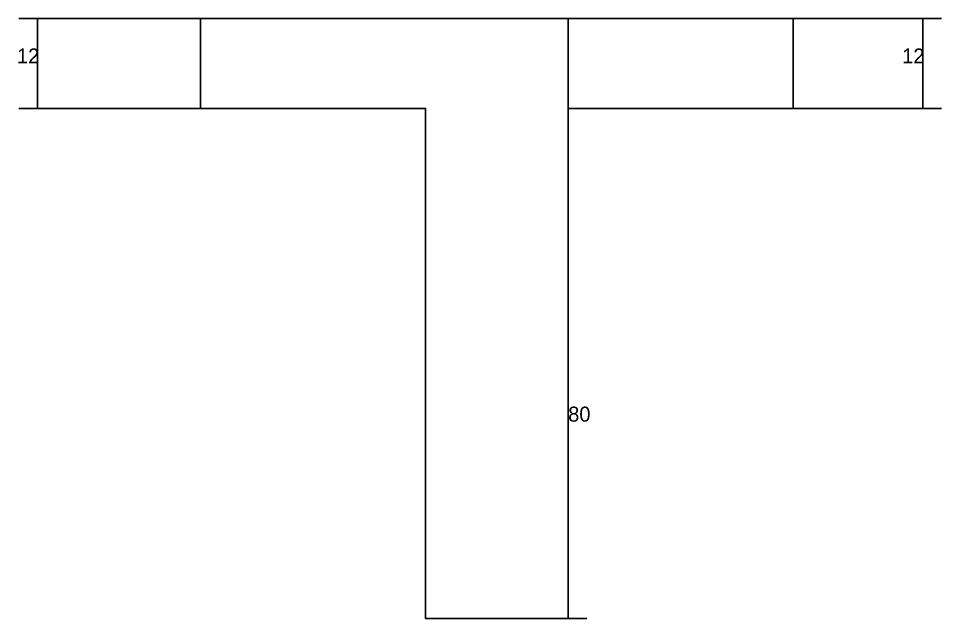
# Model space of a CAD drawing. Header units: metres. Extents: x 82257 to 131033, y 26891 to 28193.
# Drawn here: x 129569.1 to 129815.1, y 26890.7 to 27050.7 of the extents above; entities that cross this region are included whole.
import ezdxf

# ---------------------------------------------------------------- set-up
doc = ezdxf.new("R2010")
doc.units = ezdxf.units.M
doc.layers.add('CONCRETO', color=251, linetype='Continuous')
doc.layers.add('COTA', color=241, linetype='Continuous')

msp = doc.modelspace()

# ---------------------------------------------------------------- linework, layer by layer
at = {"layer": 'CONCRETO'}
msp.add_lwpolyline([(129775.6, 27026.7), (129775.6, 27050.7), (129617.6, 27050.7), (129617.6, 27026.7), (129677.6, 27026.7), (129677.6, 26890.7), (129715.6, 26890.7), (129715.6, 27016.7), (129715.6, 27026.7)], close=True, dxfattribs=at)
at = {"layer": 'COTA'}
for p, q in [((129617.6, 27050.7), (129569.2, 27050.7)), ((129574.2, 27026.7), (129574.2, 27050.7)), ((129677.6, 27050.7), (129720.6, 27050.7)), ((129715.6, 26890.7), (129715.6, 27050.7)), ((129775.6, 27050.7), (129815.1, 27050.7)), ((129810.1, 27026.7), (129810.1, 27050.7)), ((129617.6, 27026.7), (129569.2, 27026.7)), ((129775.6, 27026.7), (129815.1, 27026.7)), ((129677.6, 26890.7), (129720.6, 26890.7))]:
    msp.add_line(p, q, dxfattribs=at)

# ---------------------------------------------------------------- texts
for s, p in [('12', (129568.7, 27038.7)), ('12', (129804.6, 27038.7)), ('80', (129715.6, 26943.2))]:
    msp.add_text(s, height=4, dxfattribs=at).set_placement(p)

doc.saveas('drawing.dxf')
